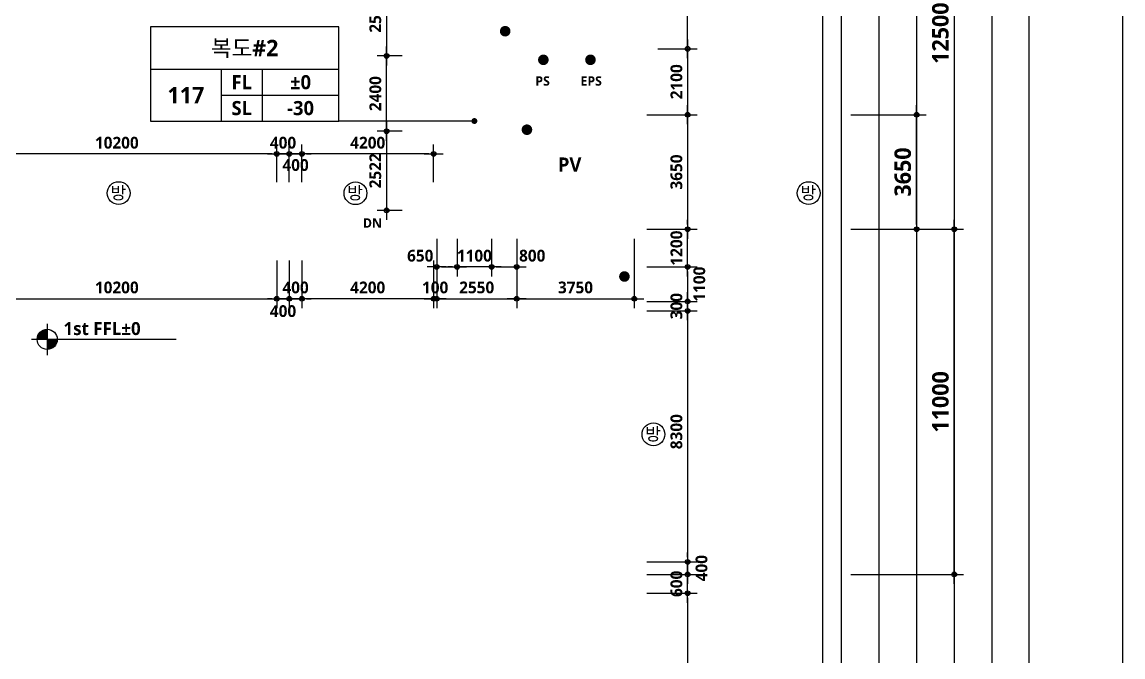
# Model space of a CAD drawing. Header units: millimetres. Extents: x -63924 to 190228206, y 0 to 456875599.
# Drawn here: x 53998 to 89100, y 310220 to 330454 of the extents above; entities that cross this region are included whole.
import ezdxf
from ezdxf.enums import TextEntityAlignment as Align

# ---------------------------------------------------------------- set-up
doc = ezdxf.new("R2010")
doc.units = ezdxf.units.MM
doc.header["$LTSCALE"] = 150
doc.header["$MEASUREMENT"] = 0
doc.header["$PDSIZE"] = -10
doc.layers.get('0').update_dxf_attribs({"linetype": 'CONTINUOUS'})
doc.layers.get('Defpoints').update_dxf_attribs({"color": 153, "linetype": 'CONTINUOUS'})
for name, color, linetype in [('A-ANNO-DIM', 4, 'CONTINUOUS'), ('A-ANNO-GRA1', 7, 'CONTINUOUS'), ('A-ANNO-PONT', 7, 'CONTINUOUS'), ('A-ANNO-SYMB', 7, 'CONTINUOUS'), ('A-ANNO-TEXT1', 7, 'CONTINUOUS'), ('A-ANNO-TEXT2', 3, 'CONTINUOUS'), ('A-ANNO-TITL', 7, 'CONTINUOUS'), ('A-FLOR-MARK-ARCH', 1, 'CONTINUOUS'), ('A-ST-AXIS-DIM', 7, 'CONTINUOUS')]:
    doc.layers.add(name, color=color, linetype=linetype)
for name, color, linetype, plot in [('Defpoint', 161, 'CONTINUOUS', False), ('G(그리드1)', 185, 'CONTINUOUS', False), ('G(그리드2)', 235, 'CONTINUOUS', False)]:
    doc.layers.add(name, color=color, linetype=linetype, plot=plot)
doc.styles.add('2020음성 1차', font='')
doc.styles.add('SH_나눔', font='')
doc.styles.add('SH_대대리576', font='')
doc.styles.add('SH_진천_나눔', font='')
doc.styles.get('2020음성 1차').set_extended_font_data('NanumGothic', bold=True)
doc.styles.get('SH_나눔').set_extended_font_data('NanumGothic', bold=True)
doc.styles.get('SH_대대리576').set_extended_font_data('NanumGothic', bold=True)
doc.styles.get('SH_진천_나눔').set_extended_font_data('NanumGothic', bold=True)
doc.dimstyles.new('SHP 300', dxfattribs={"dimscale": 150, "dimtxt": 3.5, "dimasz": 1, "dimexe": 2, "dimexo": 2, "dimgap": 1, "dimtad": 1, "dimdec": 0, "dimzin": 0, "dimdsep": 46, "dimtxsty": 'SH_대대리576', "dimblk": 'DIMDOT', "dimcen": 0.09, "dimclrt": 3, "dimadec": 0, "dimazin": 1, "dimtfac": 1, "dimtdec": 0, "dimtix": 1, "dimtmove": 2, "dimatfit": 0, "dimldrblk": 'DIMDOT', "dimfxl": 1, "dimtolj": 1, "dimtzin": 0, "dimarcsym": 0})
doc.dimstyles.new('SHP300내부', dxfattribs={"dimscale": 150, "dimtxt": 2.5, "dimasz": 1, "dimexe": 2, "dimexo": 2, "dimgap": 1, "dimtad": 1, "dimdec": 0, "dimzin": 0, "dimdsep": 46, "dimtxsty": 'SH_대대리576', "dimblk": 'DIMDOT', "dimcen": 0.09, "dimclrd": 256, "dimclre": 256, "dimclrt": 3, "dimadec": 0, "dimazin": 1, "dimtfac": 1, "dimtdec": 0, "dimtix": 1, "dimtmove": 2, "dimatfit": 0, "dimldrblk": 'DIMDOT', "dimfxl": 1, "dimtolj": 1, "dimtzin": 0, "dimlwd": -1, "dimlwe": -1, "dimarcsym": 0})

# ---------------------------------------------------------------- blocks, each defined once
blk = doc.blocks.new('DIMDOT')
at = {"color": 0}
blk.add_line((-2, 0), (2, 0), dxfattribs=at)
for radius in [0.5, 0.25]:
    blk.add_circle((0, 0), radius, dxfattribs=at)
blk = doc.blocks.new('*D209')
at = {"layer": 'A-ANNO-DIM', "transparency": 16777216}
for p, q in [((51920, 325350), (51920, 326550)), ((62120, 325350), (62120, 326550)), ((61970, 326250), (52070, 326250))]:
    blk.add_line(p, q, dxfattribs=at)
at = {"layer": 'Defpoints', "color": 0, "transparency": 16777216}
for p in [(51920, 326250), (51920, 325050), (62120, 325050)]:
    blk.add_point(p, dxfattribs=at)
at = {"layer": 'A-ANNO-DIM', "linetype": 'ByBlock', "transparency": 16777216, "xscale": 150, "yscale": 150, "zscale": 150, "rotation": 180}
blk.add_blockref('DIMDOT', (51920, 326250), dxfattribs=at)
at = {"layer": 'A-ANNO-DIM', "linetype": 'ByBlock', "transparency": 16777216, "xscale": 150, "yscale": 150, "zscale": 150}
blk.add_blockref('DIMDOT', (62120, 326250), dxfattribs=at)
at = {"layer": 'A-ANNO-DIM', "color": 3, "transparency": 16777216, "insert": (57020, 326606), "char_height": 375, "attachment_point": 5, "style": 'SH_대대리576'}
blk.add_mtext('\\A1;10200', dxfattribs=at)
blk = doc.blocks.new('*D916')
at = {"layer": 'A-ST-AXIS-DIM', "color": 0, "lineweight": -2, "transparency": 16777216}
for p, q in [((80420, 312850), (84020, 312850)), ((83720, 312700), (83720, 302000)), ((80420, 301850), (84020, 301850))]:
    blk.add_line(p, q, dxfattribs=at)
at = {"layer": 'Defpoints', "color": 0, "transparency": 16777216}
for p in [(80120, 312850), (80120, 301850), (83720, 301850)]:
    blk.add_point(p, dxfattribs=at)
at = {"layer": 'A-ST-AXIS-DIM', "color": 0, "linetype": 'ByBlock', "lineweight": -2, "transparency": 16777216, "xscale": 150, "yscale": 150, "zscale": 150}
for p, rotation in [((83720, 312850), 90), ((83720, 301850), 270)]:
    blk.add_blockref('DIMDOT', p, dxfattribs=dict(at, rotation=rotation))
at = {"layer": 'A-ST-AXIS-DIM', "color": 3, "transparency": 16777216, "insert": (83282, 307350), "char_height": 525, "attachment_point": 5, "rotation": 90, "style": 'SH_대대리576'}
blk.add_mtext('\\A1;11000', dxfattribs=at)
blk = doc.blocks.new('*D917')
at = {"layer": 'A-ST-AXIS-DIM', "color": 0, "lineweight": -2, "transparency": 16777216}
for p, q in [((80420, 323850), (84020, 323850)), ((83720, 313000), (83720, 323700)), ((80420, 312850), (84020, 312850))]:
    blk.add_line(p, q, dxfattribs=at)
at = {"layer": 'Defpoints', "color": 0, "transparency": 16777216}
for p in [(80120, 323850), (83720, 323850), (80120, 312850)]:
    blk.add_point(p, dxfattribs=at)
at = {"layer": 'A-ST-AXIS-DIM', "color": 0, "linetype": 'ByBlock', "lineweight": -2, "transparency": 16777216, "xscale": 150, "yscale": 150, "zscale": 150}
for p, rotation in [((83720, 323850), 90), ((83720, 312850), 270)]:
    blk.add_blockref('DIMDOT', p, dxfattribs=dict(at, rotation=rotation))
at = {"layer": 'A-ST-AXIS-DIM', "color": 3, "transparency": 16777216, "insert": (83282, 318350), "char_height": 525, "attachment_point": 5, "rotation": 90, "style": 'SH_대대리576'}
blk.add_mtext('\\A1;11000', dxfattribs=at)
blk = doc.blocks.new('*D918')
at = {"layer": 'A-ST-AXIS-DIM', "color": 0, "lineweight": -2, "transparency": 16777216}
for p, q in [((80420, 336350), (84020, 336350)), ((83720, 336200), (83720, 324000)), ((80420, 323850), (84020, 323850))]:
    blk.add_line(p, q, dxfattribs=at)
at = {"layer": 'Defpoints', "color": 0, "transparency": 16777216}
for p in [(80120, 336350), (80120, 323850), (83720, 323850)]:
    blk.add_point(p, dxfattribs=at)
at = {"layer": 'A-ST-AXIS-DIM', "color": 0, "linetype": 'ByBlock', "lineweight": -2, "transparency": 16777216, "xscale": 150, "yscale": 150, "zscale": 150}
for p, rotation in [((83720, 336350), 90), ((83720, 323850), 270)]:
    blk.add_blockref('DIMDOT', p, dxfattribs=dict(at, rotation=rotation))
at = {"layer": 'A-ST-AXIS-DIM', "color": 3, "transparency": 16777216, "insert": (83281, 330100), "char_height": 525, "attachment_point": 5, "rotation": 90, "style": 'SH_대대리576'}
blk.add_mtext('\\A1;12500', dxfattribs=at)
blk = doc.blocks.new('*D924')
at = {"layer": 'A-ST-AXIS-DIM', "color": 0, "lineweight": -2, "transparency": 16777216}
for p, q in [((80420, 335800), (82820, 335800)), ((82520, 335650), (82520, 327650)), ((80420, 327500), (82820, 327500))]:
    blk.add_line(p, q, dxfattribs=at)
at = {"layer": 'Defpoints', "color": 0, "transparency": 16777216}
for p in [(80120, 335800), (80120, 327500), (82520, 327500)]:
    blk.add_point(p, dxfattribs=at)
at = {"layer": 'A-ST-AXIS-DIM', "color": 0, "linetype": 'ByBlock', "lineweight": -2, "transparency": 16777216, "xscale": 150, "yscale": 150, "zscale": 150}
for p, rotation in [((82520, 335800), 90), ((82520, 327500), 270)]:
    blk.add_blockref('DIMDOT', p, dxfattribs=dict(at, rotation=rotation))
at = {"layer": 'A-ST-AXIS-DIM', "color": 3, "transparency": 16777216, "insert": (82080, 331650), "char_height": 525, "attachment_point": 5, "rotation": 90, "style": 'SH_대대리576'}
blk.add_mtext('\\A1;8300', dxfattribs=at)
blk = doc.blocks.new('*D925')
at = {"layer": 'A-ST-AXIS-DIM', "color": 0, "lineweight": -2, "transparency": 16777216}
for p, q in [((80420, 327500), (82820, 327500)), ((82520, 324000), (82520, 327350)), ((80420, 323850), (82820, 323850))]:
    blk.add_line(p, q, dxfattribs=at)
at = {"layer": 'Defpoints', "color": 0, "transparency": 16777216}
for p in [(80120, 327500), (82520, 327500), (80120, 323850)]:
    blk.add_point(p, dxfattribs=at)
at = {"layer": 'A-ST-AXIS-DIM', "color": 0, "linetype": 'ByBlock', "lineweight": -2, "transparency": 16777216, "xscale": 150, "yscale": 150, "zscale": 150}
for p, rotation in [((82520, 327500), 90), ((82520, 323850), 270)]:
    blk.add_blockref('DIMDOT', p, dxfattribs=dict(at, rotation=rotation))
at = {"layer": 'A-ST-AXIS-DIM', "color": 3, "transparency": 16777216, "insert": (82080, 325675), "char_height": 525, "attachment_point": 5, "rotation": 90, "style": 'SH_대대리576'}
blk.add_mtext('\\A1;3650', dxfattribs=at)
blk = doc.blocks.new('방화스크린 TEXT100')
at = {"layer": 'A-ANNO-SYMB'}
blk.add_circle((0, 0), 243, dxfattribs=at)
at = {"layer": 'A-ANNO-TITL', "style": '2020음성 1차'}
blk.add_text('방', height=267, dxfattribs=at).set_placement((-7, 7), align=Align.MIDDLE_CENTER)
blk = doc.blocks.new('*D936')
at = {"layer": 'A-ANNO-DIM', "transparency": 16777216}
for p, q in [((74270, 329600), (75520, 329600)), ((75220, 329450), (75220, 327650)), ((74270, 327500), (75520, 327500))]:
    blk.add_line(p, q, dxfattribs=at)
at = {"layer": 'Defpoints', "color": 0, "transparency": 16777216}
for p in [(73970, 329600), (73970, 327500), (75220, 327500)]:
    blk.add_point(p, dxfattribs=at)
at = {"layer": 'A-ANNO-DIM', "linetype": 'ByBlock', "transparency": 16777216, "xscale": 150, "yscale": 150, "zscale": 150}
for p, rotation in [((75220, 329600), 90), ((75220, 327500), 270)]:
    blk.add_blockref('DIMDOT', p, dxfattribs=dict(at, rotation=rotation))
at = {"layer": 'A-ANNO-DIM', "color": 3, "transparency": 16777216, "insert": (74864, 328550), "char_height": 375, "attachment_point": 5, "rotation": 90, "style": 'SH_대대리576'}
blk.add_mtext('\\A1;2100', dxfattribs=at)
blk = doc.blocks.new('*D937')
at = {"layer": 'A-ANNO-DIM', "transparency": 16777216}
for p, q in [((74270, 335800), (75520, 335800)), ((75220, 329750), (75220, 335650)), ((74270, 329600), (75520, 329600))]:
    blk.add_line(p, q, dxfattribs=at)
at = {"layer": 'Defpoints', "color": 0, "transparency": 16777216}
for p in [(73970, 335800), (75220, 335800), (73970, 329600)]:
    blk.add_point(p, dxfattribs=at)
at = {"layer": 'A-ANNO-DIM', "linetype": 'ByBlock', "transparency": 16777216, "xscale": 150, "yscale": 150, "zscale": 150}
for p, rotation in [((75220, 335800), 90), ((75220, 329600), 270)]:
    blk.add_blockref('DIMDOT', p, dxfattribs=dict(at, rotation=rotation))
at = {"layer": 'A-ANNO-DIM', "color": 3, "transparency": 16777216, "insert": (74863, 332700), "char_height": 375, "attachment_point": 5, "rotation": 90, "style": 'SH_대대리576'}
blk.add_mtext('\\A1;6200', dxfattribs=at)
blk = doc.blocks.new('*D951')
at = {"layer": 'A-ANNO-DIM', "transparency": 16777216}
for p, q in [((75220, 324000), (75220, 324150)), ((73920, 323850), (75520, 323850)), ((75220, 322650), (75220, 323850)), ((73920, 322650), (75520, 322650)), ((75220, 322500), (75220, 322350))]:
    blk.add_line(p, q, dxfattribs=at)
at = {"layer": 'Defpoints', "color": 0, "transparency": 16777216}
for p in [(73620, 323850), (75220, 323850), (73620, 322650)]:
    blk.add_point(p, dxfattribs=at)
at = {"layer": 'A-ANNO-DIM', "linetype": 'ByBlock', "transparency": 16777216, "xscale": 150, "yscale": 150, "zscale": 150}
for p, rotation in [((75220, 323850), 270), ((75220, 322650), 90)]:
    blk.add_blockref('DIMDOT', p, dxfattribs=dict(at, rotation=rotation))
at = {"layer": 'A-ANNO-DIM', "color": 3, "transparency": 16777216, "insert": (74864, 323250), "char_height": 375, "attachment_point": 5, "rotation": 90, "style": 'SH_대대리576'}
blk.add_mtext('\\A1;1200', dxfattribs=at)
blk = doc.blocks.new('*D952')
at = {"layer": 'A-ANNO-DIM', "transparency": 16777216}
for p, q in [((73920, 322650), (75520, 322650)), ((75220, 322500), (75220, 321700)), ((73920, 321550), (75520, 321550))]:
    blk.add_line(p, q, dxfattribs=at)
at = {"layer": 'Defpoints', "color": 0, "transparency": 16777216}
for p in [(73620, 322650), (73620, 321550), (75220, 321550)]:
    blk.add_point(p, dxfattribs=at)
at = {"layer": 'A-ANNO-DIM', "linetype": 'ByBlock', "transparency": 16777216, "xscale": 150, "yscale": 150, "zscale": 150}
for p, rotation in [((75220, 322650), 90), ((75220, 321550), 270)]:
    blk.add_blockref('DIMDOT', p, dxfattribs=dict(at, rotation=rotation))
at = {"layer": 'A-ANNO-DIM', "color": 3, "transparency": 16777216, "insert": (75593, 322100), "char_height": 375, "attachment_point": 5, "rotation": 90, "style": 'SH_대대리576'}
blk.add_mtext('\\A1;1100', dxfattribs=at)
blk = doc.blocks.new('*D953')
at = {"layer": 'A-ANNO-DIM', "transparency": 16777216}
for p, q in [((73920, 321550), (75520, 321550)), ((75220, 321400), (75220, 313400)), ((73920, 313250), (75520, 313250))]:
    blk.add_line(p, q, dxfattribs=at)
at = {"layer": 'Defpoints', "color": 0, "transparency": 16777216}
for p in [(73620, 321550), (73620, 313250), (75220, 313250)]:
    blk.add_point(p, dxfattribs=at)
at = {"layer": 'A-ANNO-DIM', "linetype": 'ByBlock', "transparency": 16777216, "xscale": 150, "yscale": 150, "zscale": 150}
for p, rotation in [((75220, 321550), 90), ((75220, 313250), 270)]:
    blk.add_blockref('DIMDOT', p, dxfattribs=dict(at, rotation=rotation))
at = {"layer": 'A-ANNO-DIM', "color": 3, "transparency": 16777216, "insert": (74863, 317400), "char_height": 375, "attachment_point": 5, "rotation": 90, "style": 'SH_대대리576'}
blk.add_mtext('\\A1;8300', dxfattribs=at)
blk = doc.blocks.new('*D954')
at = {"layer": 'A-ANNO-DIM', "transparency": 16777216}
for p, q in [((73920, 321550), (75520, 321550)), ((75220, 321700), (75220, 321850)), ((75220, 321250), (75220, 321550)), ((73920, 321250), (75520, 321250)), ((75220, 321100), (75220, 320950))]:
    blk.add_line(p, q, dxfattribs=at)
at = {"layer": 'Defpoints', "color": 0, "transparency": 16777216}
for p in [(73620, 321550), (75220, 321550), (73620, 321250)]:
    blk.add_point(p, dxfattribs=at)
at = {"layer": 'A-ANNO-DIM', "linetype": 'ByBlock', "transparency": 16777216, "xscale": 150, "yscale": 150, "zscale": 150}
for p, rotation in [((75220, 321550), 270), ((75220, 321250), 90)]:
    blk.add_blockref('DIMDOT', p, dxfattribs=dict(at, rotation=rotation))
at = {"layer": 'A-ANNO-DIM', "color": 3, "transparency": 16777216, "insert": (74863, 321400), "char_height": 375, "attachment_point": 5, "rotation": 90, "style": 'SH_대대리576'}
blk.add_mtext('\\A1;300', dxfattribs=at)
blk = doc.blocks.new('*D960')
at = {"layer": 'A-ANNO-DIM', "transparency": 16777216}
for p, q in [((66120, 329372), (65320, 329372)), ((65620, 327122), (65620, 329222)), ((66120, 326972), (65320, 326972))]:
    blk.add_line(p, q, dxfattribs=at)
at = {"layer": 'Defpoints', "color": 0, "transparency": 16777216}
for p in [(65620, 329372), (66420, 329372), (66420, 326972)]:
    blk.add_point(p, dxfattribs=at)
at = {"layer": 'A-ANNO-DIM', "linetype": 'ByBlock', "transparency": 16777216, "xscale": 150, "yscale": 150, "zscale": 150}
for p, rotation in [((65620, 329372), 90), ((65620, 326972), 270)]:
    blk.add_blockref('DIMDOT', p, dxfattribs=dict(at, rotation=rotation))
at = {"layer": 'A-ANNO-DIM', "color": 3, "transparency": 16777216, "insert": (65264, 328172), "char_height": 375, "attachment_point": 5, "rotation": 90, "style": 'SH_대대리576'}
blk.add_mtext('\\A1;2400', dxfattribs=at)
blk = doc.blocks.new('*D961')
at = {"layer": 'A-ANNO-DIM', "transparency": 16777216}
for p, q in [((66120, 331970), (65320, 331970)), ((65620, 331820), (65620, 329522)), ((66120, 329372), (65320, 329372))]:
    blk.add_line(p, q, dxfattribs=at)
at = {"layer": 'Defpoints', "color": 0, "transparency": 16777216}
for p in [(66420, 331970), (65620, 329372), (66420, 329372)]:
    blk.add_point(p, dxfattribs=at)
at = {"layer": 'A-ANNO-DIM', "linetype": 'ByBlock', "transparency": 16777216, "xscale": 150, "yscale": 150, "zscale": 150}
for p, rotation in [((65620, 331970), 90), ((65620, 329372), 270)]:
    blk.add_blockref('DIMDOT', p, dxfattribs=dict(at, rotation=rotation))
at = {"layer": 'A-ANNO-DIM', "color": 3, "transparency": 16777216, "insert": (65263, 330671), "char_height": 375, "attachment_point": 5, "rotation": 90, "style": 'SH_대대리576'}
blk.add_mtext('\\A1;2598', dxfattribs=at)
blk = doc.blocks.new('*D962')
at = {"layer": 'A-ANNO-DIM', "transparency": 16777216}
for p, q in [((66120, 326972), (65320, 326972)), ((65620, 326822), (65620, 324600)), ((66120, 324450), (65320, 324450))]:
    blk.add_line(p, q, dxfattribs=at)
at = {"layer": 'Defpoints', "color": 0, "transparency": 16777216}
for p in [(66420, 326972), (65620, 324450), (66420, 324450)]:
    blk.add_point(p, dxfattribs=at)
at = {"layer": 'A-ANNO-DIM', "linetype": 'ByBlock', "transparency": 16777216, "xscale": 150, "yscale": 150, "zscale": 150}
for p, rotation in [((65620, 326972), 90), ((65620, 324450), 270)]:
    blk.add_blockref('DIMDOT', p, dxfattribs=dict(at, rotation=rotation))
at = {"layer": 'A-ANNO-DIM', "color": 3, "transparency": 16777216, "insert": (65263, 325711), "char_height": 375, "attachment_point": 5, "rotation": 90, "style": 'SH_대대리576'}
blk.add_mtext('\\A1;2522', dxfattribs=at)
blk = doc.blocks.new('*D965')
at = {"layer": 'A-ANNO-DIM', "transparency": 16777216}
for p, q in [((67220, 323550), (67220, 322350)), ((67870, 323550), (67870, 322350)), ((67370, 322650), (67720, 322650))]:
    blk.add_line(p, q, dxfattribs=at)
at = {"layer": 'Defpoints', "color": 0, "transparency": 16777216}
for p in [(67220, 323850), (67870, 323850), (67870, 322650)]:
    blk.add_point(p, dxfattribs=at)
at = {"layer": 'A-ANNO-DIM', "linetype": 'ByBlock', "transparency": 16777216, "xscale": 150, "yscale": 150, "zscale": 150, "rotation": 180}
blk.add_blockref('DIMDOT', (67220, 322650), dxfattribs=at)
at = {"layer": 'A-ANNO-DIM', "linetype": 'ByBlock', "transparency": 16777216, "xscale": 150, "yscale": 150, "zscale": 150}
blk.add_blockref('DIMDOT', (67870, 322650), dxfattribs=at)
at = {"layer": 'A-ANNO-DIM', "color": 3, "transparency": 16777216, "insert": (66694, 323006), "char_height": 375, "attachment_point": 5, "style": 'SH_대대리576'}
blk.add_mtext('\\A1;650', dxfattribs=at)
blk = doc.blocks.new('*D966')
at = {"layer": 'A-ANNO-DIM', "transparency": 16777216}
for p, q in [((67870, 323550), (67870, 322350)), ((68970, 323550), (68970, 322350)), ((67720, 322650), (67570, 322650)), ((68970, 322650), (67870, 322650)), ((69120, 322650), (69270, 322650))]:
    blk.add_line(p, q, dxfattribs=at)
at = {"layer": 'Defpoints', "color": 0, "transparency": 16777216}
for p in [(67870, 323850), (68970, 323850), (67870, 322650)]:
    blk.add_point(p, dxfattribs=at)
at = {"layer": 'A-ANNO-DIM', "linetype": 'ByBlock', "transparency": 16777216, "xscale": 150, "yscale": 150, "zscale": 150}
blk.add_blockref('DIMDOT', (67870, 322650), dxfattribs=at)
at = {"layer": 'A-ANNO-DIM', "linetype": 'ByBlock', "transparency": 16777216, "xscale": 150, "yscale": 150, "zscale": 150, "rotation": 180}
blk.add_blockref('DIMDOT', (68970, 322650), dxfattribs=at)
at = {"layer": 'A-ANNO-DIM', "color": 3, "transparency": 16777216, "insert": (68420, 323006), "char_height": 375, "attachment_point": 5, "style": 'SH_대대리576'}
blk.add_mtext('\\A1;1100', dxfattribs=at)
blk = doc.blocks.new('*D967')
at = {"layer": 'A-ANNO-DIM', "transparency": 16777216}
for p, q in [((68970, 323550), (68970, 322350)), ((69770, 323550), (69770, 322350)), ((69120, 322650), (69620, 322650))]:
    blk.add_line(p, q, dxfattribs=at)
at = {"layer": 'Defpoints', "color": 0, "transparency": 16777216}
for p in [(68970, 323850), (69770, 323850), (69770, 322650)]:
    blk.add_point(p, dxfattribs=at)
at = {"layer": 'A-ANNO-DIM', "linetype": 'ByBlock', "transparency": 16777216, "xscale": 150, "yscale": 150, "zscale": 150, "rotation": 180}
blk.add_blockref('DIMDOT', (68970, 322650), dxfattribs=at)
at = {"layer": 'A-ANNO-DIM', "linetype": 'ByBlock', "transparency": 16777216, "xscale": 150, "yscale": 150, "zscale": 150}
blk.add_blockref('DIMDOT', (69770, 322650), dxfattribs=at)
at = {"layer": 'A-ANNO-DIM', "color": 3, "transparency": 16777216, "insert": (70265, 323007), "char_height": 375, "attachment_point": 5, "style": 'SH_대대리576'}
blk.add_mtext('\\A1;800', dxfattribs=at)
blk = doc.blocks.new('*D968')
at = {"layer": 'A-ANNO-DIM', "transparency": 16777216}
for p, q in [((69770, 323550), (69770, 321337)), ((73520, 323550), (73520, 321337)), ((69920, 321637), (73370, 321637))]:
    blk.add_line(p, q, dxfattribs=at)
at = {"layer": 'Defpoints', "color": 0, "transparency": 16777216}
for p in [(69770, 323850), (73520, 323850), (73520, 321637)]:
    blk.add_point(p, dxfattribs=at)
at = {"layer": 'A-ANNO-DIM', "linetype": 'ByBlock', "transparency": 16777216, "xscale": 150, "yscale": 150, "zscale": 150, "rotation": 180}
blk.add_blockref('DIMDOT', (69770, 321637), dxfattribs=at)
at = {"layer": 'A-ANNO-DIM', "linetype": 'ByBlock', "transparency": 16777216, "xscale": 150, "yscale": 150, "zscale": 150}
blk.add_blockref('DIMDOT', (73520, 321637), dxfattribs=at)
at = {"layer": 'A-ANNO-DIM', "color": 3, "transparency": 16777216, "insert": (71645, 321994), "char_height": 375, "attachment_point": 5, "style": 'SH_대대리576'}
blk.add_mtext('\\A1;3750', dxfattribs=at)
blk = doc.blocks.new('G$CF757CB8B')
at = {"layer": 'A-ANNO-PONT'}
for points in [[(1814, 2981, 0.4142136), (648, 1814), (1814, 1814)], [(1814, 648, 0.4142136), (2981, 1814), (1814, 1814)]]:
    blk.add_hatch(color=256, dxfattribs=at).paths.add_polyline_path(points)
for p, q in [((1814, 3629), (1814, 0)), ((16728, 1814), (0, 1814))]:
    blk.add_line(p, q, dxfattribs=at)
blk.add_circle((1814, 1814), 1166, dxfattribs=at)
at = {"style": 'SH_대대리576'}
blk.add_attdef('레벨', (3696, 2314), '', height=1500, dxfattribs=at)
blk = doc.blocks.new('G$C9D92D8A7')
at = {"layer": 'A-ANNO-GRA1'}
for p, q in [((0, 11), (40, 11)), ((15, 11), (15, 0)), ((23.75, 11), (23.75, 0)), ((15, 5.5), (40, 5.5))]:
    blk.add_line(p, q, dxfattribs=at)
blk.add_lwpolyline([(0, 20), (0, 0), (40, 0), (40, 20)], close=True, dxfattribs=at)
at = {"style": '2020음성 1차'}
for tag, height, p in [('실명', 3.5, (20, 15.5)), ('마감레벨', 3, (31.875, 8.25)), ('실번호', 3.5, (7.5, 5.5)), ('구조레벨', 3, (31.875, 2.75))]:
    blk.add_attdef(tag, text='', height=height, dxfattribs=at).set_placement(p, align=Align.MIDDLE_CENTER)
at = {"layer": 'A-ANNO-TEXT1', "style": 'SH_나눔'}
for s, p in [('FL', (19.375, 8.25)), ('SL', (19.375, 2.75))]:
    blk.add_text(s, height=3, dxfattribs=at).set_placement(p, align=Align.MIDDLE)
blk = doc.blocks.new('*D1865')
at = {"layer": 'A-ANNO-DIM', "transparency": 16777216}
for p, q in [((75220, 313400), (75220, 313550)), ((73920, 313250), (75520, 313250)), ((75220, 313250), (75220, 312850)), ((73920, 312850), (75520, 312850)), ((75220, 312700), (75220, 312550))]:
    blk.add_line(p, q, dxfattribs=at)
at = {"layer": 'Defpoints', "color": 0, "transparency": 16777216}
for p in [(73620, 313250), (73620, 312850), (75220, 312850)]:
    blk.add_point(p, dxfattribs=at)
at = {"layer": 'A-ANNO-DIM', "linetype": 'ByBlock', "transparency": 16777216, "xscale": 150, "yscale": 150, "zscale": 150}
for p, rotation in [((75220, 313250), 270), ((75220, 312850), 90)]:
    blk.add_blockref('DIMDOT', p, dxfattribs=dict(at, rotation=rotation))
at = {"layer": 'A-ANNO-DIM', "color": 3, "transparency": 16777216, "insert": (75664, 313050), "char_height": 375, "attachment_point": 5, "rotation": 90, "style": 'SH_대대리576'}
blk.add_mtext('\\A1;400', dxfattribs=at)
blk = doc.blocks.new('*D1866')
at = {"layer": 'A-ANNO-DIM', "transparency": 16777216}
for p, q in [((75220, 313000), (75220, 313150)), ((73920, 312850), (75520, 312850)), ((75220, 312250), (75220, 312850)), ((73920, 312250), (75520, 312250)), ((75220, 312100), (75220, 311950))]:
    blk.add_line(p, q, dxfattribs=at)
at = {"layer": 'Defpoints', "color": 0, "transparency": 16777216}
for p in [(73620, 312850), (75220, 312850), (73620, 312250)]:
    blk.add_point(p, dxfattribs=at)
at = {"layer": 'A-ANNO-DIM', "linetype": 'ByBlock', "transparency": 16777216, "xscale": 150, "yscale": 150, "zscale": 150}
for p, rotation in [((75220, 312850), 270), ((75220, 312250), 90)]:
    blk.add_blockref('DIMDOT', p, dxfattribs=dict(at, rotation=rotation))
at = {"layer": 'A-ANNO-DIM', "color": 3, "transparency": 16777216, "insert": (74863, 312550), "char_height": 375, "attachment_point": 5, "rotation": 90, "style": 'SH_대대리576'}
blk.add_mtext('\\A1;600', dxfattribs=at)
blk = doc.blocks.new('*D1867')
at = {"layer": 'A-ANNO-DIM', "transparency": 16777216}
for p, q in [((73920, 312250), (75520, 312250)), ((75220, 312100), (75220, 302600)), ((73920, 302450), (75520, 302450))]:
    blk.add_line(p, q, dxfattribs=at)
at = {"layer": 'Defpoints', "color": 0, "transparency": 16777216}
for p in [(73620, 312250), (73620, 302450), (75220, 302450)]:
    blk.add_point(p, dxfattribs=at)
at = {"layer": 'A-ANNO-DIM', "linetype": 'ByBlock', "transparency": 16777216, "xscale": 150, "yscale": 150, "zscale": 150}
for p, rotation in [((75220, 312250), 90), ((75220, 302450), 270)]:
    blk.add_blockref('DIMDOT', p, dxfattribs=dict(at, rotation=rotation))
at = {"layer": 'A-ANNO-DIM', "color": 3, "transparency": 16777216, "insert": (74863, 307350), "char_height": 375, "attachment_point": 5, "rotation": 90, "style": 'SH_대대리576'}
blk.add_mtext('\\A1;9800', dxfattribs=at)
blk = doc.blocks.new('*D1878')
at = {"layer": 'A-ANNO-DIM', "transparency": 16777216}
for p, q in [((62120, 325350), (62120, 326550)), ((62520, 325350), (62520, 326550)), ((61970, 326250), (61820, 326250)), ((62120, 326250), (62520, 326250)), ((62670, 326250), (62820, 326250))]:
    blk.add_line(p, q, dxfattribs=at)
at = {"layer": 'Defpoints', "color": 0, "transparency": 16777216}
for p in [(62520, 326250), (62120, 325050), (62520, 325050)]:
    blk.add_point(p, dxfattribs=at)
at = {"layer": 'A-ANNO-DIM', "linetype": 'ByBlock', "transparency": 16777216, "xscale": 150, "yscale": 150, "zscale": 150}
blk.add_blockref('DIMDOT', (62120, 326250), dxfattribs=at)
at = {"layer": 'A-ANNO-DIM', "linetype": 'ByBlock', "transparency": 16777216, "xscale": 150, "yscale": 150, "zscale": 150, "rotation": 180}
blk.add_blockref('DIMDOT', (62520, 326250), dxfattribs=at)
at = {"layer": 'A-ANNO-DIM', "color": 3, "transparency": 16777216, "insert": (62320, 326606), "char_height": 375, "attachment_point": 5, "style": 'SH_대대리576'}
blk.add_mtext('\\A1;400', dxfattribs=at)
blk = doc.blocks.new('*D1879')
at = {"layer": 'A-ANNO-DIM', "transparency": 16777216}
for p, q in [((62520, 325350), (62520, 326550)), ((62920, 325350), (62920, 326550)), ((62370, 326250), (62220, 326250)), ((62920, 326250), (62520, 326250)), ((63070, 326250), (63220, 326250))]:
    blk.add_line(p, q, dxfattribs=at)
at = {"layer": 'Defpoints', "color": 0, "transparency": 16777216}
for p in [(62520, 326250), (62520, 325050), (62920, 325050)]:
    blk.add_point(p, dxfattribs=at)
at = {"layer": 'A-ANNO-DIM', "linetype": 'ByBlock', "transparency": 16777216, "xscale": 150, "yscale": 150, "zscale": 150}
blk.add_blockref('DIMDOT', (62520, 326250), dxfattribs=at)
at = {"layer": 'A-ANNO-DIM', "linetype": 'ByBlock', "transparency": 16777216, "xscale": 150, "yscale": 150, "zscale": 150, "rotation": 180}
blk.add_blockref('DIMDOT', (62920, 326250), dxfattribs=at)
at = {"layer": 'A-ANNO-DIM', "color": 3, "transparency": 16777216, "insert": (62720, 325896), "char_height": 375, "attachment_point": 5, "style": 'SH_대대리576'}
blk.add_mtext('\\A1;400', dxfattribs=at)
blk = doc.blocks.new('*D1880')
at = {"layer": 'A-ANNO-DIM', "transparency": 16777216}
for p, q in [((62920, 325350), (62920, 326550)), ((67120, 325350), (67120, 326550)), ((66970, 326250), (63070, 326250))]:
    blk.add_line(p, q, dxfattribs=at)
at = {"layer": 'Defpoints', "color": 0, "transparency": 16777216}
for p in [(62920, 326250), (62920, 325050), (67120, 325050)]:
    blk.add_point(p, dxfattribs=at)
at = {"layer": 'A-ANNO-DIM', "linetype": 'ByBlock', "transparency": 16777216, "xscale": 150, "yscale": 150, "zscale": 150, "rotation": 180}
blk.add_blockref('DIMDOT', (62920, 326250), dxfattribs=at)
at = {"layer": 'A-ANNO-DIM', "linetype": 'ByBlock', "transparency": 16777216, "xscale": 150, "yscale": 150, "zscale": 150}
blk.add_blockref('DIMDOT', (67120, 326250), dxfattribs=at)
at = {"layer": 'A-ANNO-DIM', "color": 3, "transparency": 16777216, "insert": (65020, 326606), "char_height": 375, "attachment_point": 5, "style": 'SH_대대리576'}
blk.add_mtext('\\A1;4200', dxfattribs=at)
blk = doc.blocks.new('*D1887')
at = {"layer": 'A-ANNO-DIM', "transparency": 16777216}
for p, q in [((51920, 322850), (51920, 321337)), ((62120, 322850), (62120, 321337)), ((52070, 321637), (61970, 321637))]:
    blk.add_line(p, q, dxfattribs=at)
at = {"layer": 'Defpoints', "color": 0, "transparency": 16777216}
for p in [(51920, 323150), (62120, 323150), (62120, 321637)]:
    blk.add_point(p, dxfattribs=at)
at = {"layer": 'A-ANNO-DIM', "linetype": 'ByBlock', "transparency": 16777216, "xscale": 150, "yscale": 150, "zscale": 150, "rotation": 180}
blk.add_blockref('DIMDOT', (51920, 321637), dxfattribs=at)
at = {"layer": 'A-ANNO-DIM', "linetype": 'ByBlock', "transparency": 16777216, "xscale": 150, "yscale": 150, "zscale": 150}
blk.add_blockref('DIMDOT', (62120, 321637), dxfattribs=at)
at = {"layer": 'A-ANNO-DIM', "color": 3, "transparency": 16777216, "insert": (57020, 321993), "char_height": 375, "attachment_point": 5, "style": 'SH_대대리576'}
blk.add_mtext('\\A1;10200', dxfattribs=at)
blk = doc.blocks.new('*D1888')
at = {"layer": 'A-ANNO-DIM', "transparency": 16777216}
for p, q in [((62120, 322850), (62120, 321337)), ((62520, 322850), (62520, 321337)), ((61970, 321637), (61820, 321637)), ((62520, 321637), (62120, 321637)), ((62670, 321637), (62820, 321637))]:
    blk.add_line(p, q, dxfattribs=at)
at = {"layer": 'Defpoints', "color": 0, "transparency": 16777216}
for p in [(62120, 323150), (62520, 323150), (62120, 321637)]:
    blk.add_point(p, dxfattribs=at)
at = {"layer": 'A-ANNO-DIM', "linetype": 'ByBlock', "transparency": 16777216, "xscale": 150, "yscale": 150, "zscale": 150}
blk.add_blockref('DIMDOT', (62120, 321637), dxfattribs=at)
at = {"layer": 'A-ANNO-DIM', "linetype": 'ByBlock', "transparency": 16777216, "xscale": 150, "yscale": 150, "zscale": 150, "rotation": 180}
blk.add_blockref('DIMDOT', (62520, 321637), dxfattribs=at)
at = {"layer": 'A-ANNO-DIM', "color": 3, "transparency": 16777216, "insert": (62320, 321240), "char_height": 375, "attachment_point": 5, "style": 'SH_대대리576'}
blk.add_mtext('\\A1;400', dxfattribs=at)
blk = doc.blocks.new('*D1889')
at = {"layer": 'A-ANNO-DIM', "transparency": 16777216}
for p, q in [((62520, 322850), (62520, 321337)), ((62920, 322850), (62920, 321337)), ((62370, 321637), (62220, 321637)), ((62520, 321637), (62920, 321637)), ((63070, 321637), (63220, 321637))]:
    blk.add_line(p, q, dxfattribs=at)
at = {"layer": 'Defpoints', "color": 0, "transparency": 16777216}
for p in [(62520, 323150), (62920, 323150), (62920, 321637)]:
    blk.add_point(p, dxfattribs=at)
at = {"layer": 'A-ANNO-DIM', "linetype": 'ByBlock', "transparency": 16777216, "xscale": 150, "yscale": 150, "zscale": 150}
blk.add_blockref('DIMDOT', (62520, 321637), dxfattribs=at)
at = {"layer": 'A-ANNO-DIM', "linetype": 'ByBlock', "transparency": 16777216, "xscale": 150, "yscale": 150, "zscale": 150, "rotation": 180}
blk.add_blockref('DIMDOT', (62920, 321637), dxfattribs=at)
at = {"layer": 'A-ANNO-DIM', "color": 3, "transparency": 16777216, "insert": (62720, 321993), "char_height": 375, "attachment_point": 5, "style": 'SH_대대리576'}
blk.add_mtext('\\A1;400', dxfattribs=at)
blk = doc.blocks.new('*D1890')
at = {"layer": 'A-ANNO-DIM', "transparency": 16777216}
for p, q in [((62920, 322850), (62920, 321337)), ((67120, 322850), (67120, 321337)), ((66970, 321637), (63070, 321637))]:
    blk.add_line(p, q, dxfattribs=at)
at = {"layer": 'Defpoints', "color": 0, "transparency": 16777216}
for p in [(62920, 323150), (67120, 323150), (62920, 321637)]:
    blk.add_point(p, dxfattribs=at)
at = {"layer": 'A-ANNO-DIM', "linetype": 'ByBlock', "transparency": 16777216, "xscale": 150, "yscale": 150, "zscale": 150, "rotation": 180}
blk.add_blockref('DIMDOT', (62920, 321637), dxfattribs=at)
at = {"layer": 'A-ANNO-DIM', "linetype": 'ByBlock', "transparency": 16777216, "xscale": 150, "yscale": 150, "zscale": 150}
blk.add_blockref('DIMDOT', (67120, 321637), dxfattribs=at)
at = {"layer": 'A-ANNO-DIM', "color": 3, "transparency": 16777216, "insert": (65020, 321993), "char_height": 375, "attachment_point": 5, "style": 'SH_대대리576'}
blk.add_mtext('\\A1;4200', dxfattribs=at)
blk = doc.blocks.new('*D1891')
at = {"layer": 'A-ANNO-DIM', "transparency": 16777216}
for p, q in [((69770, 323550), (69770, 321337)), ((67220, 322850), (67220, 321337)), ((67370, 321637), (69620, 321637))]:
    blk.add_line(p, q, dxfattribs=at)
at = {"layer": 'Defpoints', "color": 0, "transparency": 16777216}
for p in [(69770, 323850), (67220, 323150), (69770, 321637)]:
    blk.add_point(p, dxfattribs=at)
at = {"layer": 'A-ANNO-DIM', "linetype": 'ByBlock', "transparency": 16777216, "xscale": 150, "yscale": 150, "zscale": 150, "rotation": 180}
blk.add_blockref('DIMDOT', (67220, 321637), dxfattribs=at)
at = {"layer": 'A-ANNO-DIM', "linetype": 'ByBlock', "transparency": 16777216, "xscale": 150, "yscale": 150, "zscale": 150}
blk.add_blockref('DIMDOT', (69770, 321637), dxfattribs=at)
at = {"layer": 'A-ANNO-DIM', "color": 3, "transparency": 16777216, "insert": (68495, 321994), "char_height": 375, "attachment_point": 5, "style": 'SH_대대리576'}
blk.add_mtext('\\A1;2550', dxfattribs=at)
blk = doc.blocks.new('*D1892')
at = {"layer": 'A-ANNO-DIM', "transparency": 16777216}
for p, q in [((67120, 322850), (67120, 321337)), ((67220, 322850), (67220, 321337)), ((66970, 321637), (66820, 321637)), ((67220, 321637), (67120, 321637)), ((67370, 321637), (67520, 321637))]:
    blk.add_line(p, q, dxfattribs=at)
at = {"layer": 'Defpoints', "color": 0, "transparency": 16777216}
for p in [(67120, 323150), (67220, 323150), (67120, 321637)]:
    blk.add_point(p, dxfattribs=at)
at = {"layer": 'A-ANNO-DIM', "linetype": 'ByBlock', "transparency": 16777216, "xscale": 150, "yscale": 150, "zscale": 150}
blk.add_blockref('DIMDOT', (67120, 321637), dxfattribs=at)
at = {"layer": 'A-ANNO-DIM', "linetype": 'ByBlock', "transparency": 16777216, "xscale": 150, "yscale": 150, "zscale": 150, "rotation": 180}
blk.add_blockref('DIMDOT', (67220, 321637), dxfattribs=at)
at = {"layer": 'A-ANNO-DIM', "color": 3, "transparency": 16777216, "insert": (67170, 321993), "char_height": 375, "attachment_point": 5, "style": 'SH_대대리576'}
blk.add_mtext('\\A1;100', dxfattribs=at)
blk = doc.blocks.new('*D2196')
at = {"layer": 'A-ANNO-DIM', "transparency": 16777216}
for p, q in [((73920, 327500), (75520, 327500)), ((75220, 327350), (75220, 324000)), ((73920, 323850), (75520, 323850))]:
    blk.add_line(p, q, dxfattribs=at)
at = {"layer": 'Defpoints', "color": 0, "transparency": 16777216}
for p in [(73620, 327500), (73620, 323850), (75220, 323850)]:
    blk.add_point(p, dxfattribs=at)
at = {"layer": 'A-ANNO-DIM', "linetype": 'ByBlock', "transparency": 16777216, "xscale": 150, "yscale": 150, "zscale": 150}
for p, rotation in [((75220, 327500), 90), ((75220, 323850), 270)]:
    blk.add_blockref('DIMDOT', p, dxfattribs=dict(at, rotation=rotation))
at = {"layer": 'A-ANNO-DIM', "color": 3, "transparency": 16777216, "insert": (74863, 325675), "char_height": 375, "attachment_point": 5, "rotation": 90, "style": 'SH_대대리576'}
blk.add_mtext('\\A1;3650', dxfattribs=at)

msp = doc.modelspace()

# ---------------------------------------------------------------- linework, layer by layer
msp.add_lwpolyline([(68420, 327300), (64097.2, 327300)])
at = {"const_width": 93.8}
msp.add_lwpolyline([(68466.9, 327300, 1), (68373.1, 327300, 1)], format="xyb", close=True, dxfattribs=at)
at = {"layer": 'A-FLOR-MARK-ARCH', "const_width": 168.8}
for points in [[(69317.9, 330161.7, 1), (69486.6, 330161.7, 1)], [(70535.6, 329250, 1), (70704.4, 329250, 1)], [(72036.9, 329250, 1), (72205.6, 329250, 1)], [(70011.7, 327022.5, 1), (70180.5, 327022.5, 1)], [(73119.6, 322344.6, 1), (73288.3, 322344.6, 1)]]:
    msp.add_lwpolyline(points, format="xyb", close=True, dxfattribs=at)
at = {"layer": 'Defpoint'}
for points in [[(0, 252000), (89100, 252000), (89100, 378000), (0, 378000)], [(3000, 375000), (86100, 375000), (86100, 268500), (3000, 268500)]]:
    msp.add_lwpolyline(points, close=True, dxfattribs=at)
at = {"layer": 'G(그리드1)'}
for points in [[(6120, 371950), (84920, 371950), (84920, 270550), (6120, 270550)], [(7320, 370750), (83720, 370750), (83720, 272750), (7320, 272750)], [(8520, 369550), (82520, 369550), (82520, 273950), (8520, 273950)], [(9720, 368350), (81320, 368350), (81320, 275150), (9720, 275150)], [(10920, 367150), (80120, 367150), (80120, 276350), (10920, 276350)]]:
    msp.add_lwpolyline(points, close=True, dxfattribs=at)
at = {"layer": 'G(그리드2)'}
msp.add_lwpolyline([(11520, 366550), (79520, 366550), (79520, 276950), (11520, 276950)], close=True, dxfattribs=at)

# ---------------------------------------------------------------- block references
at = {"xscale": 1.5, "yscale": 1.5, "zscale": 1.5}
for p in [(57079.1, 325002), (64629.1, 324999), (79079.1, 325002), (74130, 317315)]:
    msp.add_blockref('방화스크린 TEXT100', p, dxfattribs=at)
ref = msp.add_blockref('G$CF757CB8B', (54301.8, 319841.8), dxfattribs=dict(xscale=0.2755731922390698, yscale=0.2755731922390698, zscale=0.2755731922390698))
ref.add_attrib('레벨', '1st FFL%%P0', (55320.3, 320479.6, -28384), dxfattribs={"height": 413.36, "style": 'SH_대대리576'})
at = {"layer": 'A-ANNO-TEXT1'}
ref = msp.add_blockref('G$C9D92D8A7', (58097.2, 327300), dxfattribs=dict(at, xscale=150, yscale=150, zscale=150))
ref.add_attrib('실명', '복도#2', dxfattribs={"layer": 'A-ANNO-TEXT2', "height": 525, "style": '2020음성 1차'}).set_placement((61097.2, 329625, 206000), align=Align.MIDDLE_CENTER)
ref.add_attrib('실번호', '117', dxfattribs={"layer": 'A-ANNO-TEXT2', "height": 525, "style": '2020음성 1차'}).set_placement((59222.2, 328125, 206000), align=Align.MIDDLE_CENTER)
ref.add_attrib('마감레벨', '%%p0', dxfattribs={"height": 450, "style": '2020음성 1차'}).set_placement((62878.5, 328537.5, 206000), align=Align.MIDDLE_CENTER)
ref.add_attrib('구조레벨', '-30', dxfattribs={"height": 450, "style": '2020음성 1차'}).set_placement((62878.5, 327712.5, 206000), align=Align.MIDDLE_CENTER)

# ---------------------------------------------------------------- texts
at = {"layer": 'A-ANNO-TEXT1', "style": 'SH_진천_나눔'}
for s, height, p in [('PS', 300, (70595, 328575)), ('EPS', 300, (72145, 328575)), ('PV', 450, (71457.2, 325912.5)), ('DN', 300, (65170, 324050))]:
    msp.add_text(s, height=height, dxfattribs=at).set_placement(p, align=Align.MIDDLE)

# ---------------------------------------------------------------- dimensions: what is measured, and where the dimension line sits
at = {"layer": 'A-ANNO-DIM'}
for base, p1, p2, angle, picture, middle in [((75220, 335800), (73970, 329600), (73970, 335800), 270, '*D937', (74863.1, 332700)), ((65620, 329372.5), (66420, 331970.0000001), (66420, 329372.5), 90, '*D961', (65263.0575284, 330671.25)), ((65620, 329372.5), (66420, 326972.5), (66420, 329372.5), 270, '*D960', (65263.9, 328172.5)), ((75220, 327500), (73970, 329600), (73970, 327500), 90, '*D936', (74863.9, 328550)), ((75220, 323850), (73620, 327500), (73620, 323850), 90, '*D2196', (74863.1, 325675)), ((65620, 324450), (66420, 326972.5), (66420, 324450), 90, '*D962', (65263.3238636, 325711.25)), ((51920, 326250), (62120, 325050), (51920, 325050), 0, '*D209', (57020, 326606.1)), ((62520, 326250), (62120, 325050), (62520, 325050), 180, '*D1878', (62320, 326605.6)), ((62920, 326250), (67120, 325050), (62920, 325050), 0, '*D1880', (65020, 326606.1)), ((75220, 323850), (73620, 322650), (73620, 323850), 270, '*D951', (74863.9, 323250)), ((69770, 321637.2), (67220, 323150), (69770, 323850.1), 180, '*D1891', (68495, 321993.9)), ((73520, 321637.2), (69770, 323850.1), (73520, 323850), 180, '*D968', (71645, 321994.1)), ((62120, 321637.2), (51920, 323150), (62120, 323150), 180, '*D1887', (57020, 321993.3)), ((62920, 321637.2), (62520, 323150), (62920, 323150), 180, '*D1889', (62720, 321992.8)), ((75220, 313250), (73620, 321550), (73620, 313250), 90, '*D953', (74863.1, 317400)), ((75220, 321550), (73620, 321250), (73620, 321550), 270, '*D954', (74863.1, 321400)), ((75220, 312850), (73620, 312250), (73620, 312850), 270, '*D1866', (74863.1, 312550)), ((75220, 302450), (73620, 312250), (73620, 302450), 90, '*D1867', (74863.1, 307350))]:
    dim = msp.add_linear_dim(base=base, p1=p1, p2=p2, angle=angle, dimstyle='SHP300내부', dxfattribs=at)
    dim.commit()
    dim.dimension.update_dxf_attribs({"geometry": picture, "text_midpoint": middle})
for base, p1, p2, angle, picture, middle in [((62520, 326250), (62920, 325050), (62520, 325050), 0, '*D1879', (62720, 325896.4)), ((67870, 322650), (67220, 323850), (67870, 323850), 180, '*D965', (66693.8, 323006.1)), ((69770, 322650.1), (68970, 323850), (69770, 323850.1), 180, '*D967', (70265, 323007)), ((75220, 321550), (73620, 322650), (73620, 321550), 90, '*D952', (75593, 322100)), ((75220, 312850), (73620, 313250), (73620, 312850), 90, '*D1865', (75664.4, 313050))]:
    dim = msp.add_linear_dim(base=base, p1=p1, p2=p2, angle=angle, dimstyle='SHP300내부', dxfattribs=at)
    dim.commit()
    dim.dimension.update_dxf_attribs({"geometry": picture, "text_midpoint": middle, "dimtype": 160})
for base, p1, p2, picture, middle in [((67870, 322650), (68970, 323850), (67870, 323850), '*D966', (68420, 323005.6)), ((62920, 321637.2), (67120, 323150), (62920, 323150), '*D1890', (65020, 321993.3)), ((67120, 321637.2), (67220, 323150), (67120, 323150), '*D1892', (67170, 321992.8))]:
    dim = msp.add_linear_dim(base=base, p1=p1, p2=p2, dimstyle='SHP300내부', dxfattribs=at)
    dim.commit()
    dim.dimension.update_dxf_attribs({"geometry": picture, "text_midpoint": middle})
dim = msp.add_linear_dim(base=(62120, 321637.2), p1=(62520, 323150), p2=(62120, 323150), dimstyle='SHP300내부', dxfattribs=at)
dim.commit()
dim.dimension.update_dxf_attribs({"geometry": '*D1888', "text_midpoint": (62320, 321239.7), "dimtype": 160})
at = {"layer": 'A-ST-AXIS-DIM'}
for base, p1, p2, angle, picture, middle in [((83720, 323850), (80120, 336350), (80120, 323850), 90, '*D918', (83280.7, 330100)), ((82520, 327500), (80120, 335800), (80120, 327500), 90, '*D924', (82080.3, 331650)), ((82520, 327500), (80120, 323850), (80120, 327500), 270, '*D925', (82080.3, 325675)), ((83720, 323850), (80120, 312850), (80120, 323850), 270, '*D917', (83282.1, 318350)), ((83720, 301850), (80120, 312850), (80120, 301850), 90, '*D916', (83282.1, 307350))]:
    dim = msp.add_linear_dim(base=base, p1=p1, p2=p2, angle=angle, dimstyle='SHP 300', override={"dimtxsty": 'SH_대대리576', "dimldrblk": 'DIMDOT'}, dxfattribs=at)
    dim.commit()
    dim.dimension.update_dxf_attribs({"geometry": picture, "text_midpoint": middle})

doc.saveas('drawing.dxf')
